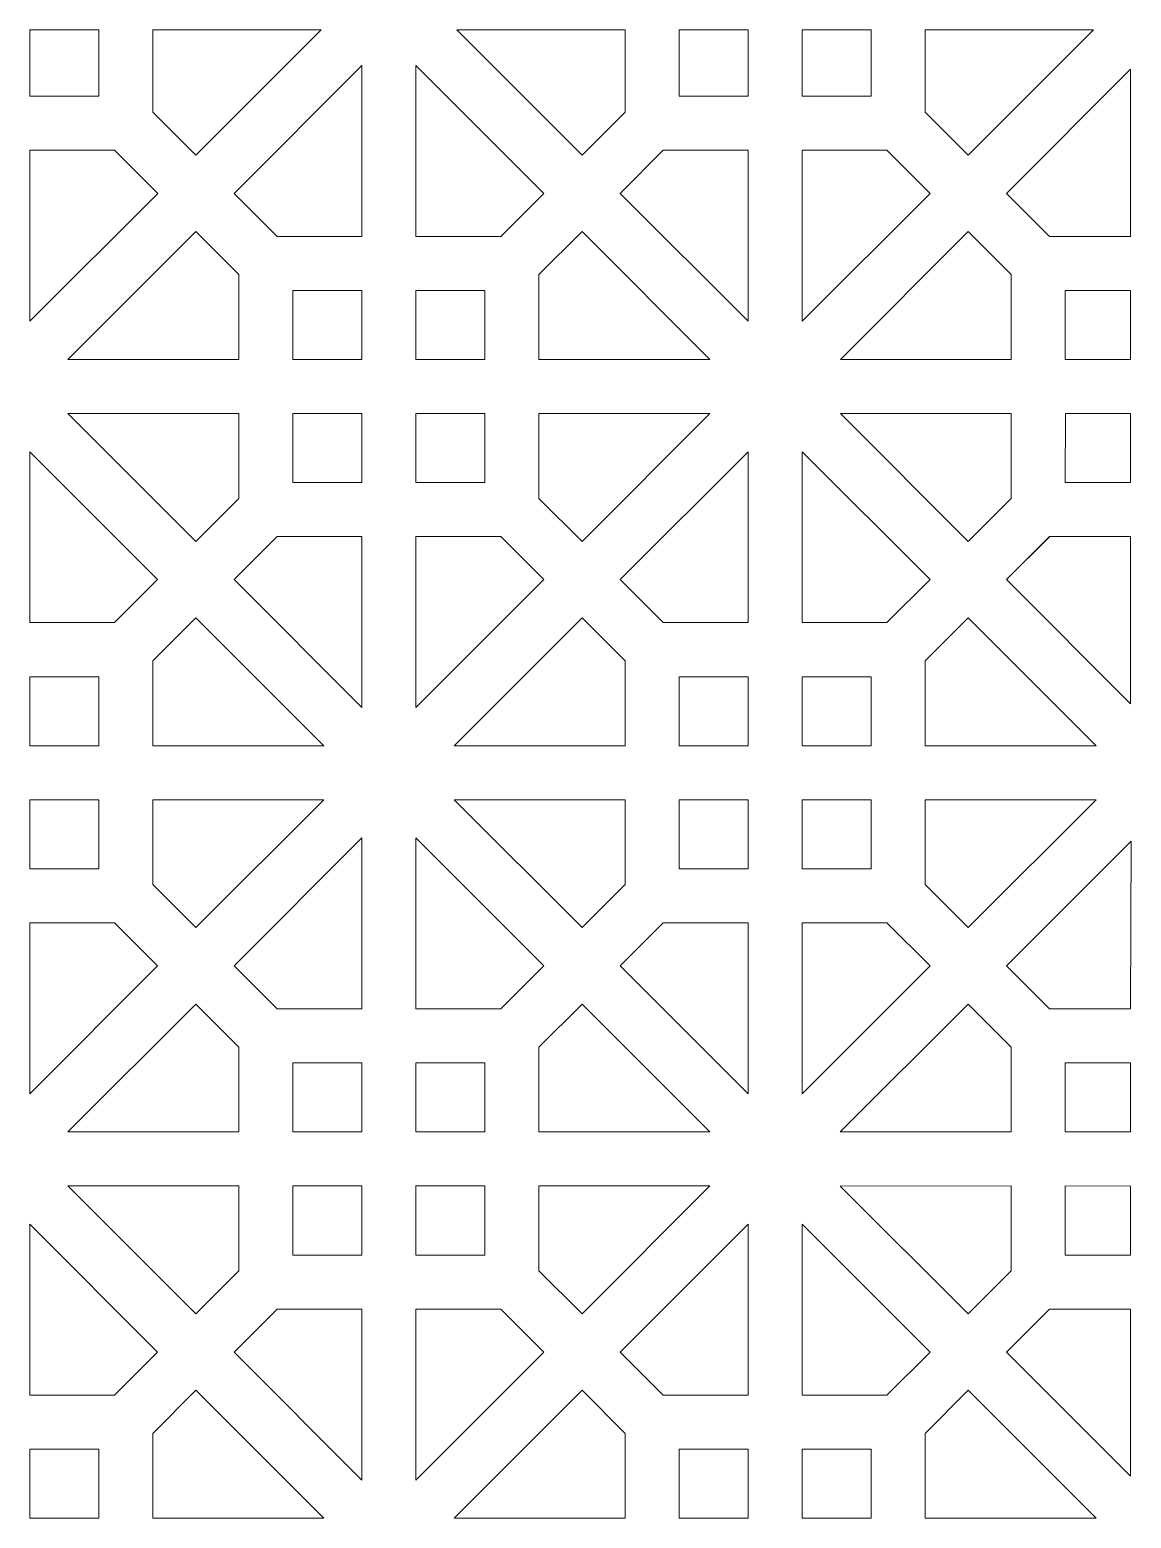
# Model space of a CAD drawing. Header units: centimetres. Extents: x -89 to 89, y -100 to 100.
# Drawn here: x 52 to 88.7, y 50.42 to 100.01 of the extents above; entities that cross this region are included whole.
import ezdxf

# ---------------------------------------------------------------- set-up
doc = ezdxf.new("R2010")
doc.units = ezdxf.units.CM
doc.header["$MEASUREMENT"] = 0
doc.layers.add('layer 1', color=7, linetype='Continuous')

msp = doc.modelspace()

# ---------------------------------------------------------------- linework, layer by layer
at = {"layer": 'layer 1', "color": 177, "lineweight": 9}
for points, knots in [([(51.99848, 100.01369), (51.99848, 100.01369), (54.2985, 100.01369), (54.2985, 100.01369), (54.2985, 100.01369), (54.2985, 100.01369), (54.29914, 97.7986), (54.29914, 97.7986), (54.29914, 97.7986), (54.29914, 97.7986), (51.99911, 97.7986), (51.99911, 97.7986), (51.99911, 97.7986), (51.99911, 97.7986), (51.99848, 100.01369), (51.99848, 100.01369)], [0, 0, 0, 0, 0.2, 0.2, 0.2, 0.2, 0.4, 0.4, 0.4, 0.4, 0.6, 0.6, 0.6, 0.6, 1, 1, 1, 1]), ([(56.0985, 100.01369), (56.0985, 100.01369), (61.71039, 100.01369), (61.71039, 100.01369), (61.71039, 100.01369), (61.71039, 100.01369), (57.53379, 95.83673), (57.53379, 95.83673), (57.53379, 95.83673), (57.53379, 95.83673), (56.09913, 97.27139), (56.09913, 97.27139), (56.09913, 97.27139), (56.09913, 97.27139), (56.0985, 100.01369), (56.0985, 100.01369)], [0, 0, 0, 0, 0.2, 0.2, 0.2, 0.2, 0.4, 0.4, 0.4, 0.4, 0.6, 0.6, 0.6, 0.6, 1, 1, 1, 1]), ([(71.83715, 100.01369), (71.83715, 100.01369), (71.83716, 97.27125), (71.83716, 97.27125), (71.83716, 97.27125), (71.83716, 97.27125), (70.4031, 95.83681), (70.4031, 95.83681), (70.4031, 95.83681), (70.4031, 95.83681), (66.22597, 100.01396), (66.22597, 100.01396), (66.22597, 100.01396), (66.22597, 100.01396), (71.83715, 100.01369), (71.83715, 100.01369)], [0, 0, 0, 0, 0.2, 0.2, 0.2, 0.2, 0.4, 0.4, 0.4, 0.4, 0.6, 0.6, 0.6, 0.6, 1, 1, 1, 1]), ([(73.63717, 100.01369), (73.63717, 100.01369), (75.93719, 100.01369), (75.93719, 100.01369), (75.93719, 100.01369), (75.93719, 100.01369), (75.93783, 97.79866), (75.93783, 97.79866), (75.93783, 97.79866), (75.93783, 97.79866), (73.63781, 97.79866), (73.63781, 97.79866), (73.63781, 97.79866), (73.63781, 97.79866), (73.63717, 100.01369), (73.63717, 100.01369)], [0, 0, 0, 0, 0.2, 0.2, 0.2, 0.2, 0.4, 0.4, 0.4, 0.4, 0.6, 0.6, 0.6, 0.6, 1, 1, 1, 1]), ([(75.93719, 100.01369), (75.93719, 100.01369), (75.93719, 97.79839), (75.93719, 97.79839), (75.93719, 97.79839), (75.93719, 97.79839), (73.63781, 97.79866), (73.63781, 97.79866), (73.63781, 97.79866), (73.63781, 97.79866), (73.63781, 100.01396), (73.63781, 100.01396)], [0, 0, 0, 0, 0.25, 0.25, 0.25, 0.25, 0.5, 0.5, 0.5, 0.5, 1, 1, 1, 1]), ([(75.93719, 100.01369), (75.93719, 100.01369), (75.93719, 97.79839), (75.93719, 97.79839), (75.93719, 97.79839), (75.93719, 97.79839), (73.63781, 97.79866), (73.63781, 97.79866), (73.63781, 97.79866), (73.63781, 97.79866), (73.63781, 100.01396), (73.63781, 100.01396)], [0, 0, 0, 0, 0.25, 0.25, 0.25, 0.25, 0.5, 0.5, 0.5, 0.5, 1, 1, 1, 1]), ([(77.73719, 100.01368), (77.73719, 100.01368), (77.73719, 97.79838), (77.73719, 97.79838), (77.73719, 97.79838), (77.73719, 97.79838), (80.03781, 97.79866), (80.03781, 97.79866), (80.03781, 97.79866), (80.03781, 97.79866), (80.03781, 100.01397), (80.03781, 100.01397)], [0, 0, 0, 0, 0.25, 0.25, 0.25, 0.25, 0.5, 0.5, 0.5, 0.5, 1, 1, 1, 1]), ([(77.73719, 100.01368), (77.73719, 100.01368), (77.73719, 97.79838), (77.73719, 97.79838), (77.73719, 97.79838), (77.73719, 97.79838), (80.03781, 97.79866), (80.03781, 97.79866), (80.03781, 97.79866), (80.03781, 97.79866), (80.03781, 100.01397), (80.03781, 100.01397)], [0, 0, 0, 0, 0.25, 0.25, 0.25, 0.25, 0.5, 0.5, 0.5, 0.5, 1, 1, 1, 1]), ([(77.73719, 100.01368), (77.73719, 100.01368), (80.03717, 100.0137), (80.03717, 100.0137), (80.03717, 100.0137), (80.03717, 100.0137), (80.03781, 97.79866), (80.03781, 97.79866), (80.03781, 97.79866), (80.03781, 97.79866), (77.73783, 97.79865), (77.73783, 97.79865), (77.73783, 97.79865), (77.73783, 97.79865), (77.73719, 100.01368), (77.73719, 100.01368)], [0, 0, 0, 0, 0.2, 0.2, 0.2, 0.2, 0.4, 0.4, 0.4, 0.4, 0.6, 0.6, 0.6, 0.6, 1, 1, 1, 1]), ([(81.83717, 100.0137), (81.83717, 100.0137), (87.44907, 100.01369), (87.44907, 100.01369), (87.44907, 100.01369), (87.44907, 100.01369), (83.2725, 95.83677), (83.2725, 95.83677), (83.2725, 95.83677), (83.2725, 95.83677), (81.83781, 97.27145), (81.83781, 97.27145), (81.83781, 97.27145), (81.83781, 97.27145), (81.83717, 100.0137), (81.83717, 100.0137)], [0, 0, 0, 0, 0.2, 0.2, 0.2, 0.2, 0.4, 0.4, 0.4, 0.4, 0.6, 0.6, 0.6, 0.6, 1, 1, 1, 1]), ([(87.44907, 100.01369), (87.44907, 100.01369), (83.27186, 95.8365), (83.27186, 95.8365), (83.27186, 95.8365), (83.27186, 95.8365), (81.83781, 97.27145), (81.83781, 97.27145), (81.83781, 97.27145), (81.83781, 97.27145), (81.83781, 100.01397), (81.83781, 100.01397)], [0, 0, 0, 0, 0.25, 0.25, 0.25, 0.25, 0.5, 0.5, 0.5, 0.5, 1, 1, 1, 1]), ([(87.44907, 100.01369), (87.44907, 100.01369), (83.27186, 95.8365), (83.27186, 95.8365), (83.27186, 95.8365), (83.27186, 95.8365), (81.83781, 97.27145), (81.83781, 97.27145), (81.83781, 97.27145), (81.83781, 97.27145), (81.83781, 100.01397), (81.83781, 100.01397)], [0, 0, 0, 0, 0.25, 0.25, 0.25, 0.25, 0.5, 0.5, 0.5, 0.5, 1, 1, 1, 1]), ([(63.06783, 98.82556), (63.06783, 98.82556), (63.06785, 93.12903), (63.06785, 93.12903), (63.06785, 93.12903), (63.06785, 93.12903), (60.24127, 93.1293), (60.24127, 93.1293), (60.24127, 93.1293), (60.24127, 93.1293), (58.80661, 94.56396), (58.80661, 94.56396), (58.80661, 94.56396), (58.80661, 94.56396), (63.06783, 98.82556), (63.06783, 98.82556)], [0, 0, 0, 0, 0.2, 0.2, 0.2, 0.2, 0.4, 0.4, 0.4, 0.4, 0.6, 0.6, 0.6, 0.6, 1, 1, 1, 1]), ([(69.12969, 94.56371), (69.12969, 94.56371), (64.86785, 98.82556), (64.86785, 98.82556), (64.86785, 98.82556), (64.86785, 98.82556), (64.86849, 93.1293), (64.86849, 93.1293), (64.86849, 93.1293), (64.86849, 93.1293), (67.69564, 93.1293), (67.69564, 93.1293), (67.69564, 93.1293), (67.69564, 93.1293), (69.12969, 94.56371), (69.12969, 94.56371)], [0, 0, 0, 0, 0.2, 0.2, 0.2, 0.2, 0.4, 0.4, 0.4, 0.4, 0.6, 0.6, 0.6, 0.6, 1, 1, 1, 1]), ([(88.67955, 98.69853), (88.67955, 98.69853), (88.67955, 93.12895), (88.67955, 93.12895), (88.67955, 93.12895), (88.67955, 93.12895), (85.98001, 93.12923), (85.98001, 93.12923), (85.98001, 93.12923), (85.98001, 93.12923), (84.54533, 94.56391), (84.54533, 94.56391), (84.54533, 94.56391), (84.54533, 94.56391), (88.67955, 98.69853), (88.67955, 98.69853)], [0, 0, 0, 0, 0.2, 0.2, 0.2, 0.2, 0.4, 0.4, 0.4, 0.4, 0.6, 0.6, 0.6, 0.6, 1, 1, 1, 1]), ([(51.9985, 90.3018), (51.9985, 90.3018), (51.99848, 95.99833), (51.99848, 95.99833), (51.99848, 95.99833), (51.99848, 95.99833), (54.82634, 95.9986), (54.82634, 95.9986), (54.82634, 95.9986), (54.82634, 95.9986), (56.261, 94.56394), (56.261, 94.56394), (56.261, 94.56394), (56.261, 94.56394), (51.9985, 90.3018), (51.9985, 90.3018)], [0, 0, 0, 0, 0.2, 0.2, 0.2, 0.2, 0.4, 0.4, 0.4, 0.4, 0.6, 0.6, 0.6, 0.6, 1, 1, 1, 1]), ([(71.67525, 94.56374), (71.67525, 94.56374), (75.93719, 90.30181), (75.93719, 90.30181), (75.93719, 90.30181), (75.93719, 90.30181), (75.93783, 95.99866), (75.93783, 95.99866), (75.93783, 95.99866), (75.93783, 95.99866), (73.11053, 95.99868), (73.11053, 95.99868), (73.11053, 95.99868), (73.11053, 95.99868), (71.67525, 94.56374), (71.67525, 94.56374)], [0, 0, 0, 0, 0.2, 0.2, 0.2, 0.2, 0.4, 0.4, 0.4, 0.4, 0.6, 0.6, 0.6, 0.6, 1, 1, 1, 1]), ([(77.73719, 90.30182), (77.73719, 90.30182), (81.99906, 94.56372), (81.99906, 94.56372), (81.99906, 94.56372), (81.99906, 94.56372), (80.56502, 95.99867), (80.56502, 95.99867), (80.56502, 95.99867), (80.56502, 95.99867), (77.73783, 95.99867), (77.73783, 95.99867), (77.73783, 95.99867), (77.73783, 95.99867), (77.73719, 90.30182), (77.73719, 90.30182)], [0, 0, 0, 0, 0.2, 0.2, 0.2, 0.2, 0.4, 0.4, 0.4, 0.4, 0.6, 0.6, 0.6, 0.6, 1, 1, 1, 1]), ([(53.27126, 89.02899), (53.27126, 89.02899), (57.53318, 93.2909), (57.53318, 93.2909), (57.53318, 93.2909), (57.53318, 93.2909), (58.96848, 91.85651), (58.96848, 91.85651), (58.96848, 91.85651), (58.96848, 91.85651), (58.96847, 89.02926), (58.96847, 89.02926), (58.96847, 89.02926), (58.96847, 89.02926), (53.27126, 89.02899), (53.27126, 89.02899)], [0, 0, 0, 0, 0.2, 0.2, 0.2, 0.2, 0.4, 0.4, 0.4, 0.4, 0.6, 0.6, 0.6, 0.6, 1, 1, 1, 1]), ([(68.96783, 89.02899), (68.96783, 89.02899), (68.96783, 91.85629), (68.96783, 91.85629), (68.96783, 91.85629), (68.96783, 91.85629), (70.40311, 93.29119), (70.40311, 93.29119), (70.40311, 93.29119), (70.40311, 93.29119), (74.66506, 89.02926), (74.66506, 89.02926), (74.66506, 89.02926), (74.66506, 89.02926), (68.96783, 89.02899), (68.96783, 89.02899)], [0, 0, 0, 0, 0.2, 0.2, 0.2, 0.2, 0.4, 0.4, 0.4, 0.4, 0.6, 0.6, 0.6, 0.6, 1, 1, 1, 1]), ([(84.70658, 91.85618), (84.70658, 91.85618), (84.70658, 89.02901), (84.70658, 89.02901), (84.70658, 89.02901), (84.70658, 89.02901), (79.01066, 89.02928), (79.01066, 89.02928), (79.01066, 89.02928), (79.01066, 89.02928), (83.27253, 93.29113), (83.27253, 93.29113), (83.27253, 93.29113), (83.27253, 93.29113), (84.70658, 91.85618), (84.70658, 91.85618)], [0, 0, 0, 0, 0.2, 0.2, 0.2, 0.2, 0.4, 0.4, 0.4, 0.4, 0.6, 0.6, 0.6, 0.6, 1, 1, 1, 1]), ([(60.76783, 89.02899), (60.76783, 89.02899), (63.06785, 89.02899), (63.06785, 89.02899), (63.06785, 89.02899), (63.06785, 89.02899), (63.0685, 91.3293), (63.0685, 91.3293), (63.0685, 91.3293), (63.0685, 91.3293), (60.76847, 91.3293), (60.76847, 91.3293), (60.76847, 91.3293), (60.76847, 91.3293), (60.76783, 89.02899), (60.76783, 89.02899)], [0, 0, 0, 0, 0.2, 0.2, 0.2, 0.2, 0.4, 0.4, 0.4, 0.4, 0.6, 0.6, 0.6, 0.6, 1, 1, 1, 1]), ([(64.86785, 91.32903), (64.86785, 91.32903), (64.86785, 89.02899), (64.86785, 89.02899), (64.86785, 89.02899), (64.86785, 89.02899), (67.16848, 89.02926), (67.16848, 89.02926), (67.16848, 89.02926), (67.16848, 89.02926), (67.16847, 91.3293), (67.16847, 91.3293), (67.16847, 91.3293), (67.16847, 91.3293), (64.86785, 91.32903), (64.86785, 91.32903)], [0, 0, 0, 0, 0.2, 0.2, 0.2, 0.2, 0.4, 0.4, 0.4, 0.4, 0.6, 0.6, 0.6, 0.6, 1, 1, 1, 1]), ([(88.67955, 91.32897), (88.67955, 91.32897), (88.67955, 89.02902), (88.67955, 89.02902), (88.67955, 89.02902), (88.67955, 89.02902), (86.50723, 89.02928), (86.50723, 89.02928), (86.50723, 89.02928), (86.50723, 89.02928), (86.50722, 91.32924), (86.50722, 91.32924), (86.50722, 91.32924), (86.50722, 91.32924), (88.67955, 91.32897), (88.67955, 91.32897)], [0, 0, 0, 0, 0.2, 0.2, 0.2, 0.2, 0.4, 0.4, 0.4, 0.4, 0.6, 0.6, 0.6, 0.6, 1, 1, 1, 1]), ([(57.53314, 82.9672), (57.53314, 82.9672), (58.96782, 84.40189), (58.96782, 84.40189), (58.96782, 84.40189), (58.96782, 84.40189), (58.96847, 87.22926), (58.96847, 87.22926), (58.96847, 87.22926), (58.96847, 87.22926), (53.27195, 87.22926), (53.27195, 87.22926), (53.27195, 87.22926), (53.27195, 87.22926), (57.53314, 82.9672), (57.53314, 82.9672)], [0, 0, 0, 0, 0.2, 0.2, 0.2, 0.2, 0.4, 0.4, 0.4, 0.4, 0.6, 0.6, 0.6, 0.6, 1, 1, 1, 1]), ([(60.76783, 87.22899), (60.76783, 87.22899), (63.06785, 87.22899), (63.06785, 87.22899), (63.06785, 87.22899), (63.06785, 87.22899), (63.06849, 84.9293), (63.06849, 84.9293), (63.06849, 84.9293), (63.06849, 84.9293), (60.76847, 84.9293), (60.76847, 84.9293), (60.76847, 84.9293), (60.76847, 84.9293), (60.76783, 87.22899), (60.76783, 87.22899)], [0, 0, 0, 0, 0.2, 0.2, 0.2, 0.2, 0.4, 0.4, 0.4, 0.4, 0.6, 0.6, 0.6, 0.6, 1, 1, 1, 1]), ([(64.86785, 84.92902), (64.86785, 84.92902), (67.16783, 84.92903), (67.16783, 84.92903), (67.16783, 84.92903), (67.16783, 84.92903), (67.16846, 87.22926), (67.16846, 87.22926), (67.16846, 87.22926), (67.16846, 87.22926), (64.86849, 87.22925), (64.86849, 87.22925), (64.86849, 87.22925), (64.86849, 87.22925), (64.86785, 84.92902), (64.86785, 84.92902)], [0, 0, 0, 0, 0.2, 0.2, 0.2, 0.2, 0.4, 0.4, 0.4, 0.4, 0.6, 0.6, 0.6, 0.6, 1, 1, 1, 1]), ([(68.96783, 84.40182), (68.96783, 84.40182), (68.96783, 87.22899), (68.96783, 87.22899), (68.96783, 87.22899), (68.96783, 87.22899), (74.66503, 87.22926), (74.66503, 87.22926), (74.66503, 87.22926), (74.66503, 87.22926), (70.40316, 82.96741), (70.40316, 82.96741), (70.40316, 82.96741), (70.40316, 82.96741), (68.96783, 84.40182), (68.96783, 84.40182)], [0, 0, 0, 0, 0.2, 0.2, 0.2, 0.2, 0.4, 0.4, 0.4, 0.4, 0.6, 0.6, 0.6, 0.6, 1, 1, 1, 1]), ([(84.70658, 87.22901), (84.70658, 87.22901), (84.70658, 84.40171), (84.70658, 84.40171), (84.70658, 84.40171), (84.70658, 84.40171), (83.27258, 82.96735), (83.27258, 82.96735), (83.27258, 82.96735), (83.27258, 82.96735), (79.01063, 87.22928), (79.01063, 87.22928), (79.01063, 87.22928), (79.01063, 87.22928), (84.70658, 87.22901), (84.70658, 87.22901)], [0, 0, 0, 0, 0.2, 0.2, 0.2, 0.2, 0.4, 0.4, 0.4, 0.4, 0.6, 0.6, 0.6, 0.6, 1, 1, 1, 1]), ([(88.67955, 87.229), (88.67955, 87.229), (88.67955, 84.92897), (88.67955, 84.92897), (88.67955, 84.92897), (88.67955, 84.92897), (86.50722, 84.92924), (86.50722, 84.92924), (86.50722, 84.92924), (86.50722, 84.92924), (86.51721, 87.22928), (86.51721, 87.22928), (86.51721, 87.22928), (86.51721, 87.22928), (88.67955, 87.229), (88.67955, 87.229)], [0, 0, 0, 0, 0.2, 0.2, 0.2, 0.2, 0.4, 0.4, 0.4, 0.4, 0.6, 0.6, 0.6, 0.6, 1, 1, 1, 1]), ([(56.26034, 81.69436), (56.26034, 81.69436), (51.9985, 85.95621), (51.9985, 85.95621), (51.9985, 85.95621), (51.9985, 85.95621), (51.99914, 80.25995), (51.99914, 80.25995), (51.99914, 80.25995), (51.99914, 80.25995), (54.82629, 80.25995), (54.82629, 80.25995), (54.82629, 80.25995), (54.82629, 80.25995), (56.26034, 81.69436), (56.26034, 81.69436)], [0, 0, 0, 0, 0.2, 0.2, 0.2, 0.2, 0.4, 0.4, 0.4, 0.4, 0.6, 0.6, 0.6, 0.6, 1, 1, 1, 1]), ([(75.93722, 85.95618), (75.93722, 85.95618), (71.67535, 81.69428), (71.67535, 81.69428), (71.67535, 81.69428), (71.67535, 81.69428), (73.11067, 80.25987), (73.11067, 80.25987), (73.11067, 80.25987), (73.11067, 80.25987), (75.93786, 80.25987), (75.93786, 80.25987), (75.93786, 80.25987), (75.93786, 80.25987), (75.93722, 85.95618), (75.93722, 85.95618)], [0, 0, 0, 0, 0.2, 0.2, 0.2, 0.2, 0.4, 0.4, 0.4, 0.4, 0.6, 0.6, 0.6, 0.6, 1, 1, 1, 1]), ([(81.99916, 81.69426), (81.99916, 81.69426), (77.73722, 85.95619), (77.73722, 85.95619), (77.73722, 85.95619), (77.73722, 85.95619), (77.73786, 80.25988), (77.73786, 80.25988), (77.73786, 80.25988), (77.73786, 80.25988), (80.56516, 80.25986), (80.56516, 80.25986), (80.56516, 80.25986), (80.56516, 80.25986), (81.99916, 81.69426), (81.99916, 81.69426)], [0, 0, 0, 0, 0.2, 0.2, 0.2, 0.2, 0.4, 0.4, 0.4, 0.4, 0.6, 0.6, 0.6, 0.6, 1, 1, 1, 1]), ([(58.80655, 81.69465), (58.80655, 81.69465), (63.06785, 77.43251), (63.06785, 77.43251), (63.06785, 77.43251), (63.06785, 77.43251), (63.06849, 83.1293), (63.06849, 83.1293), (63.06849, 83.1293), (63.06849, 83.1293), (60.24119, 83.12932), (60.24119, 83.12932), (60.24119, 83.12932), (60.24119, 83.12932), (58.80655, 81.69465), (58.80655, 81.69465)], [0, 0, 0, 0, 0.2, 0.2, 0.2, 0.2, 0.4, 0.4, 0.4, 0.4, 0.6, 0.6, 0.6, 0.6, 1, 1, 1, 1]), ([(64.86785, 77.43246), (64.86785, 77.43246), (69.12972, 81.69436), (69.12972, 81.69436), (69.12972, 81.69436), (69.12972, 81.69436), (67.69568, 83.12931), (67.69568, 83.12931), (67.69568, 83.12931), (67.69568, 83.12931), (64.86849, 83.12931), (64.86849, 83.12931), (64.86849, 83.12931), (64.86849, 83.12931), (64.86785, 77.43246), (64.86785, 77.43246)], [0, 0, 0, 0, 0.2, 0.2, 0.2, 0.2, 0.4, 0.4, 0.4, 0.4, 0.6, 0.6, 0.6, 0.6, 1, 1, 1, 1]), ([(88.67955, 83.12897), (88.67955, 83.12897), (85.98941, 83.12897), (85.98941, 83.12897), (85.98941, 83.12897), (85.98941, 83.12897), (84.54536, 81.69456), (84.54536, 81.69456), (84.54536, 81.69456), (84.54536, 81.69456), (88.68019, 77.55972), (88.68019, 77.55972), (88.68019, 77.55972), (88.68019, 77.55972), (88.67955, 83.12897), (88.67955, 83.12897)], [0, 0, 0, 0, 0.2, 0.2, 0.2, 0.2, 0.4, 0.4, 0.4, 0.4, 0.6, 0.6, 0.6, 0.6, 1, 1, 1, 1]), ([(56.09848, 76.15964), (56.09848, 76.15964), (56.09848, 78.98694), (56.09848, 78.98694), (56.09848, 78.98694), (56.09848, 78.98694), (57.53376, 80.42184), (57.53376, 80.42184), (57.53376, 80.42184), (57.53376, 80.42184), (61.79571, 76.15991), (61.79571, 76.15991), (61.79571, 76.15991), (61.79571, 76.15991), (56.09848, 76.15964), (56.09848, 76.15964)], [0, 0, 0, 0, 0.2, 0.2, 0.2, 0.2, 0.4, 0.4, 0.4, 0.4, 0.6, 0.6, 0.6, 0.6, 1, 1, 1, 1]), ([(71.83724, 78.98682), (71.83724, 78.98682), (71.83724, 76.15965), (71.83724, 76.15965), (71.83724, 76.15965), (71.83724, 76.15965), (66.14132, 76.15992), (66.14132, 76.15992), (66.14132, 76.15992), (66.14132, 76.15992), (70.40319, 80.42177), (70.40319, 80.42177), (70.40319, 80.42177), (70.40319, 80.42177), (71.83724, 78.98682), (71.83724, 78.98682)], [0, 0, 0, 0, 0.2, 0.2, 0.2, 0.2, 0.4, 0.4, 0.4, 0.4, 0.6, 0.6, 0.6, 0.6, 1, 1, 1, 1]), ([(87.53376, 76.15965), (87.53376, 76.15965), (83.27195, 80.42146), (83.27195, 80.42146), (83.27195, 80.42146), (83.27195, 80.42146), (81.83789, 78.98702), (81.83789, 78.98702), (81.83789, 78.98702), (81.83789, 78.98702), (81.83788, 76.15992), (81.83788, 76.15992), (81.83788, 76.15992), (81.83788, 76.15992), (87.53376, 76.15965), (87.53376, 76.15965)], [0, 0, 0, 0, 0.2, 0.2, 0.2, 0.2, 0.4, 0.4, 0.4, 0.4, 0.6, 0.6, 0.6, 0.6, 1, 1, 1, 1]), ([(51.9985, 78.45968), (51.9985, 78.45968), (51.9985, 76.15964), (51.9985, 76.15964), (51.9985, 76.15964), (51.9985, 76.15964), (54.29913, 76.15991), (54.29913, 76.15991), (54.29913, 76.15991), (54.29913, 76.15991), (54.29912, 78.45995), (54.29912, 78.45995), (54.29912, 78.45995), (54.29912, 78.45995), (51.9985, 78.45968), (51.9985, 78.45968)], [0, 0, 0, 0, 0.2, 0.2, 0.2, 0.2, 0.4, 0.4, 0.4, 0.4, 0.6, 0.6, 0.6, 0.6, 1, 1, 1, 1]), ([(75.93722, 78.45962), (75.93722, 78.45962), (73.63724, 78.45961), (73.63724, 78.45961), (73.63724, 78.45961), (73.63724, 78.45961), (73.63789, 76.15992), (73.63789, 76.15992), (73.63789, 76.15992), (73.63789, 76.15992), (75.93786, 76.15993), (75.93786, 76.15993), (75.93786, 76.15993), (75.93786, 76.15993), (75.93722, 78.45962), (75.93722, 78.45962)], [0, 0, 0, 0, 0.2, 0.2, 0.2, 0.2, 0.4, 0.4, 0.4, 0.4, 0.6, 0.6, 0.6, 0.6, 1, 1, 1, 1]), ([(80.03724, 76.15965), (80.03724, 76.15965), (77.73722, 76.15965), (77.73722, 76.15965), (77.73722, 76.15965), (77.73722, 76.15965), (77.73786, 78.45988), (77.73786, 78.45988), (77.73786, 78.45988), (77.73786, 78.45988), (80.03788, 78.45988), (80.03788, 78.45988), (80.03788, 78.45988), (80.03788, 78.45988), (80.03724, 76.15965), (80.03724, 76.15965)], [0, 0, 0, 0, 0.2, 0.2, 0.2, 0.2, 0.4, 0.4, 0.4, 0.4, 0.6, 0.6, 0.6, 0.6, 1, 1, 1, 1]), ([(51.9985, 72.05967), (51.9985, 72.05967), (54.29848, 72.05968), (54.29848, 72.05968), (54.29848, 72.05968), (54.29848, 72.05968), (54.29911, 74.35991), (54.29911, 74.35991), (54.29911, 74.35991), (54.29911, 74.35991), (51.99914, 74.3599), (51.99914, 74.3599), (51.99914, 74.3599), (51.99914, 74.3599), (51.9985, 72.05967), (51.9985, 72.05967)], [0, 0, 0, 0, 0.2, 0.2, 0.2, 0.2, 0.4, 0.4, 0.4, 0.4, 0.6, 0.6, 0.6, 0.6, 1, 1, 1, 1]), ([(56.09848, 71.53247), (56.09848, 71.53247), (56.09848, 74.35964), (56.09848, 74.35964), (56.09848, 74.35964), (56.09848, 74.35964), (61.79568, 74.35991), (61.79568, 74.35991), (61.79568, 74.35991), (61.79568, 74.35991), (57.53381, 70.09806), (57.53381, 70.09806), (57.53381, 70.09806), (57.53381, 70.09806), (56.09848, 71.53247), (56.09848, 71.53247)], [0, 0, 0, 0, 0.2, 0.2, 0.2, 0.2, 0.4, 0.4, 0.4, 0.4, 0.6, 0.6, 0.6, 0.6, 1, 1, 1, 1]), ([(71.83724, 74.35965), (71.83724, 74.35965), (71.83724, 71.53235), (71.83724, 71.53235), (71.83724, 71.53235), (71.83724, 71.53235), (70.40324, 70.09799), (70.40324, 70.09799), (70.40324, 70.09799), (70.40324, 70.09799), (66.14136, 74.35992), (66.14136, 74.35992), (66.14136, 74.35992), (66.14136, 74.35992), (71.83724, 74.35965), (71.83724, 74.35965)], [0, 0, 0, 0, 0.2, 0.2, 0.2, 0.2, 0.4, 0.4, 0.4, 0.4, 0.6, 0.6, 0.6, 0.6, 1, 1, 1, 1]), ([(75.93722, 72.05961), (75.93722, 72.05961), (75.93722, 74.35965), (75.93722, 74.35965), (75.93722, 74.35965), (75.93722, 74.35965), (73.63787, 74.35992), (73.63787, 74.35992), (73.63787, 74.35992), (73.63787, 74.35992), (73.63788, 72.05988), (73.63788, 72.05988), (73.63788, 72.05988), (73.63788, 72.05988), (75.93722, 72.05961), (75.93722, 72.05961)], [0, 0, 0, 0, 0.2, 0.2, 0.2, 0.2, 0.4, 0.4, 0.4, 0.4, 0.6, 0.6, 0.6, 0.6, 1, 1, 1, 1]), ([(80.03724, 74.35965), (80.03724, 74.35965), (77.73722, 74.35965), (77.73722, 74.35965), (77.73722, 74.35965), (77.73722, 74.35965), (77.73785, 72.05988), (77.73785, 72.05988), (77.73785, 72.05988), (77.73785, 72.05988), (80.03788, 72.05988), (80.03788, 72.05988), (80.03788, 72.05988), (80.03788, 72.05988), (80.03724, 74.35965), (80.03724, 74.35965)], [0, 0, 0, 0, 0.2, 0.2, 0.2, 0.2, 0.4, 0.4, 0.4, 0.4, 0.6, 0.6, 0.6, 0.6, 1, 1, 1, 1]), ([(87.53381, 74.35965), (87.53381, 74.35965), (83.27189, 70.09774), (83.27189, 70.09774), (83.27189, 70.09774), (83.27189, 70.09774), (81.83787, 71.53267), (81.83787, 71.53267), (81.83787, 71.53267), (81.83787, 71.53267), (81.83788, 74.35992), (81.83788, 74.35992), (81.83788, 74.35992), (81.83788, 74.35992), (87.53381, 74.35965), (87.53381, 74.35965)], [0, 0, 0, 0, 0.2, 0.2, 0.2, 0.2, 0.4, 0.4, 0.4, 0.4, 0.6, 0.6, 0.6, 0.6, 1, 1, 1, 1]), ([(63.06787, 73.08683), (63.06787, 73.08683), (58.806, 68.82493), (58.806, 68.82493), (58.806, 68.82493), (58.806, 68.82493), (60.24132, 67.39052), (60.24132, 67.39052), (60.24132, 67.39052), (60.24132, 67.39052), (63.06851, 67.39052), (63.06851, 67.39052), (63.06851, 67.39052), (63.06851, 67.39052), (63.06787, 73.08683), (63.06787, 73.08683)], [0, 0, 0, 0, 0.2, 0.2, 0.2, 0.2, 0.4, 0.4, 0.4, 0.4, 0.6, 0.6, 0.6, 0.6, 1, 1, 1, 1]), ([(69.12981, 68.82491), (69.12981, 68.82491), (64.86787, 73.08684), (64.86787, 73.08684), (64.86787, 73.08684), (64.86787, 73.08684), (64.86851, 67.39053), (64.86851, 67.39053), (64.86851, 67.39053), (64.86851, 67.39053), (67.69581, 67.39051), (67.69581, 67.39051), (67.69581, 67.39051), (67.69581, 67.39051), (69.12981, 68.82491), (69.12981, 68.82491)], [0, 0, 0, 0, 0.2, 0.2, 0.2, 0.2, 0.4, 0.4, 0.4, 0.4, 0.6, 0.6, 0.6, 0.6, 1, 1, 1, 1]), ([(88.70475, 72.98504), (88.70475, 72.98504), (84.54469, 68.82497), (84.54469, 68.82497), (84.54469, 68.82497), (84.54469, 68.82497), (85.97999, 67.39058), (85.97999, 67.39058), (85.97999, 67.39058), (85.97999, 67.39058), (88.68019, 67.39059), (88.68019, 67.39059), (88.68019, 67.39059), (88.68019, 67.39059), (88.70475, 72.98504), (88.70475, 72.98504)], [0, 0, 0, 0, 0.2, 0.2, 0.2, 0.2, 0.4, 0.4, 0.4, 0.4, 0.6, 0.6, 0.6, 0.6, 1, 1, 1, 1]), ([(51.9985, 64.56311), (51.9985, 64.56311), (56.26037, 68.82501), (56.26037, 68.82501), (56.26037, 68.82501), (56.26037, 68.82501), (54.82633, 70.25996), (54.82633, 70.25996), (54.82633, 70.25996), (54.82633, 70.25996), (51.99914, 70.25996), (51.99914, 70.25996), (51.99914, 70.25996), (51.99914, 70.25996), (51.9985, 64.56311), (51.9985, 64.56311)], [0, 0, 0, 0, 0.2, 0.2, 0.2, 0.2, 0.4, 0.4, 0.4, 0.4, 0.6, 0.6, 0.6, 0.6, 1, 1, 1, 1]), ([(73.11007, 70.25961), (73.11007, 70.25961), (71.67542, 68.82497), (71.67542, 68.82497), (71.67542, 68.82497), (71.67542, 68.82497), (75.93786, 64.56345), (75.93786, 64.56345), (75.93786, 64.56345), (75.93786, 64.56345), (75.93786, 70.25988), (75.93786, 70.25988), (75.93786, 70.25988), (75.93786, 70.25988), (73.11007, 70.25961), (73.11007, 70.25961)], [0, 0, 0, 0, 0.2, 0.2, 0.2, 0.2, 0.4, 0.4, 0.4, 0.4, 0.6, 0.6, 0.6, 0.6, 1, 1, 1, 1]), ([(77.73724, 64.56308), (77.73724, 64.56308), (77.73722, 70.25961), (77.73722, 70.25961), (77.73722, 70.25961), (77.73722, 70.25961), (80.56508, 70.25988), (80.56508, 70.25988), (80.56508, 70.25988), (80.56508, 70.25988), (81.99974, 68.82522), (81.99974, 68.82522), (81.99974, 68.82522), (81.99974, 68.82522), (77.73724, 64.56308), (77.73724, 64.56308)], [0, 0, 0, 0, 0.2, 0.2, 0.2, 0.2, 0.4, 0.4, 0.4, 0.4, 0.6, 0.6, 0.6, 0.6, 1, 1, 1, 1]), ([(58.96789, 66.11747), (58.96789, 66.11747), (58.96789, 63.2903), (58.96789, 63.2903), (58.96789, 63.2903), (58.96789, 63.2903), (53.27197, 63.29057), (53.27197, 63.29057), (53.27197, 63.29057), (53.27197, 63.29057), (57.53384, 67.55242), (57.53384, 67.55242), (57.53384, 67.55242), (57.53384, 67.55242), (58.96789, 66.11747), (58.96789, 66.11747)], [0, 0, 0, 0, 0.2, 0.2, 0.2, 0.2, 0.4, 0.4, 0.4, 0.4, 0.6, 0.6, 0.6, 0.6, 1, 1, 1, 1]), ([(74.66441, 63.2903), (74.66441, 63.2903), (70.4026, 67.55211), (70.4026, 67.55211), (70.4026, 67.55211), (70.4026, 67.55211), (68.96854, 66.11767), (68.96854, 66.11767), (68.96854, 66.11767), (68.96854, 66.11767), (68.96853, 63.29057), (68.96853, 63.29057), (68.96853, 63.29057), (68.96853, 63.29057), (74.66441, 63.2903), (74.66441, 63.2903)], [0, 0, 0, 0, 0.2, 0.2, 0.2, 0.2, 0.4, 0.4, 0.4, 0.4, 0.6, 0.6, 0.6, 0.6, 1, 1, 1, 1]), ([(79.00998, 63.29027), (79.00998, 63.29027), (83.2719, 67.55218), (83.2719, 67.55218), (83.2719, 67.55218), (83.2719, 67.55218), (84.7072, 66.11779), (84.7072, 66.11779), (84.7072, 66.11779), (84.7072, 66.11779), (84.70719, 63.29054), (84.70719, 63.29054), (84.70719, 63.29054), (84.70719, 63.29054), (79.00998, 63.29027), (79.00998, 63.29027)], [0, 0, 0, 0, 0.2, 0.2, 0.2, 0.2, 0.4, 0.4, 0.4, 0.4, 0.6, 0.6, 0.6, 0.6, 1, 1, 1, 1]), ([(63.06787, 65.59027), (63.06787, 65.59027), (60.76789, 65.59026), (60.76789, 65.59026), (60.76789, 65.59026), (60.76789, 65.59026), (60.76854, 63.29057), (60.76854, 63.29057), (60.76854, 63.29057), (60.76854, 63.29057), (63.06851, 63.29058), (63.06851, 63.29058), (63.06851, 63.29058), (63.06851, 63.29058), (63.06787, 65.59027), (63.06787, 65.59027)], [0, 0, 0, 0, 0.2, 0.2, 0.2, 0.2, 0.4, 0.4, 0.4, 0.4, 0.6, 0.6, 0.6, 0.6, 1, 1, 1, 1]), ([(67.16789, 63.2903), (67.16789, 63.2903), (64.86787, 63.2903), (64.86787, 63.2903), (64.86787, 63.2903), (64.86787, 63.2903), (64.86851, 65.59053), (64.86851, 65.59053), (64.86851, 65.59053), (64.86851, 65.59053), (67.16853, 65.59053), (67.16853, 65.59053), (67.16853, 65.59053), (67.16853, 65.59053), (67.16789, 63.2903), (67.16789, 63.2903)], [0, 0, 0, 0, 0.2, 0.2, 0.2, 0.2, 0.4, 0.4, 0.4, 0.4, 0.6, 0.6, 0.6, 0.6, 1, 1, 1, 1]), ([(88.67955, 65.59031), (88.67955, 65.59031), (88.67955, 63.29027), (88.67955, 63.29027), (88.67955, 63.29027), (88.67955, 63.29027), (86.50719, 63.29054), (86.50719, 63.29054), (86.50719, 63.29054), (86.50719, 63.29054), (86.50719, 65.59058), (86.50719, 65.59058), (86.50719, 65.59058), (86.50719, 65.59058), (88.67955, 65.59031), (88.67955, 65.59031)], [0, 0, 0, 0, 0.2, 0.2, 0.2, 0.2, 0.4, 0.4, 0.4, 0.4, 0.6, 0.6, 0.6, 0.6, 1, 1, 1, 1]), ([(58.96789, 61.4903), (58.96789, 61.4903), (58.96789, 58.663), (58.96789, 58.663), (58.96789, 58.663), (58.96789, 58.663), (57.53389, 57.22864), (57.53389, 57.22864), (57.53389, 57.22864), (57.53389, 57.22864), (53.27194, 61.49057), (53.27194, 61.49057), (53.27194, 61.49057), (53.27194, 61.49057), (58.96789, 61.4903), (58.96789, 61.4903)], [0, 0, 0, 0, 0.2, 0.2, 0.2, 0.2, 0.4, 0.4, 0.4, 0.4, 0.6, 0.6, 0.6, 0.6, 1, 1, 1, 1]), ([(63.06787, 59.19026), (63.06787, 59.19026), (63.06787, 61.4903), (63.06787, 61.4903), (63.06787, 61.4903), (63.06787, 61.4903), (60.76852, 61.49057), (60.76852, 61.49057), (60.76852, 61.49057), (60.76852, 61.49057), (60.76853, 59.19053), (60.76853, 59.19053), (60.76853, 59.19053), (60.76853, 59.19053), (63.06787, 59.19026), (63.06787, 59.19026)], [0, 0, 0, 0, 0.2, 0.2, 0.2, 0.2, 0.4, 0.4, 0.4, 0.4, 0.6, 0.6, 0.6, 0.6, 1, 1, 1, 1]), ([(67.16789, 61.4903), (67.16789, 61.4903), (64.86787, 61.4903), (64.86787, 61.4903), (64.86787, 61.4903), (64.86787, 61.4903), (64.8685, 59.19053), (64.8685, 59.19053), (64.8685, 59.19053), (64.8685, 59.19053), (67.16853, 59.19053), (67.16853, 59.19053), (67.16853, 59.19053), (67.16853, 59.19053), (67.16789, 61.4903), (67.16789, 61.4903)], [0, 0, 0, 0, 0.2, 0.2, 0.2, 0.2, 0.4, 0.4, 0.4, 0.4, 0.6, 0.6, 0.6, 0.6, 1, 1, 1, 1]), ([(74.66446, 61.4903), (74.66446, 61.4903), (70.40254, 57.22839), (70.40254, 57.22839), (70.40254, 57.22839), (70.40254, 57.22839), (68.96852, 58.66332), (68.96852, 58.66332), (68.96852, 58.66332), (68.96852, 58.66332), (68.96853, 61.49057), (68.96853, 61.49057), (68.96853, 61.49057), (68.96853, 61.49057), (74.66446, 61.4903), (74.66446, 61.4903)], [0, 0, 0, 0, 0.2, 0.2, 0.2, 0.2, 0.4, 0.4, 0.4, 0.4, 0.6, 0.6, 0.6, 0.6, 1, 1, 1, 1]), ([(79.01003, 61.49027), (79.01003, 61.49027), (83.27184, 57.22846), (83.27184, 57.22846), (83.27184, 57.22846), (83.27184, 57.22846), (84.70718, 58.66344), (84.70718, 58.66344), (84.70718, 58.66344), (84.70718, 58.66344), (84.70719, 61.49054), (84.70719, 61.49054), (84.70719, 61.49054), (84.70719, 61.49054), (79.01003, 61.49027), (79.01003, 61.49027)], [0, 0, 0, 0, 0.2, 0.2, 0.2, 0.2, 0.4, 0.4, 0.4, 0.4, 0.6, 0.6, 0.6, 0.6, 1, 1, 1, 1]), ([(88.67955, 61.49027), (88.67955, 61.49027), (88.67955, 59.19031), (88.67955, 59.19031), (88.67955, 59.19031), (88.67955, 59.19031), (86.50719, 59.19058), (86.50719, 59.19058), (86.50719, 59.19058), (86.50719, 59.19058), (86.50719, 61.49054), (86.50719, 61.49054), (86.50719, 61.49054), (86.50719, 61.49054), (88.67955, 61.49027), (88.67955, 61.49027)], [0, 0, 0, 0, 0.2, 0.2, 0.2, 0.2, 0.4, 0.4, 0.4, 0.4, 0.6, 0.6, 0.6, 0.6, 1, 1, 1, 1]), ([(56.26047, 55.95555), (56.26047, 55.95555), (51.99853, 60.21748), (51.99853, 60.21748), (51.99853, 60.21748), (51.99853, 60.21748), (51.99917, 54.52117), (51.99917, 54.52117), (51.99917, 54.52117), (51.99917, 54.52117), (54.82647, 54.52115), (54.82647, 54.52115), (54.82647, 54.52115), (54.82647, 54.52115), (56.26047, 55.95555), (56.26047, 55.95555)], [0, 0, 0, 0, 0.2, 0.2, 0.2, 0.2, 0.4, 0.4, 0.4, 0.4, 0.6, 0.6, 0.6, 0.6, 1, 1, 1, 1]), ([(75.9372, 60.21749), (75.9372, 60.21749), (75.93722, 54.52096), (75.93722, 54.52096), (75.93722, 54.52096), (75.93722, 54.52096), (73.11064, 54.52123), (73.11064, 54.52123), (73.11064, 54.52123), (73.11064, 54.52123), (71.67598, 55.95589), (71.67598, 55.95589), (71.67598, 55.95589), (71.67598, 55.95589), (75.9372, 60.21749), (75.9372, 60.21749)], [0, 0, 0, 0, 0.2, 0.2, 0.2, 0.2, 0.4, 0.4, 0.4, 0.4, 0.6, 0.6, 0.6, 0.6, 1, 1, 1, 1]), ([(81.99906, 55.95564), (81.99906, 55.95564), (77.73722, 60.21749), (77.73722, 60.21749), (77.73722, 60.21749), (77.73722, 60.21749), (77.73786, 54.52123), (77.73786, 54.52123), (77.73786, 54.52123), (77.73786, 54.52123), (80.56501, 54.52123), (80.56501, 54.52123), (80.56501, 54.52123), (80.56501, 54.52123), (81.99906, 55.95564), (81.99906, 55.95564)], [0, 0, 0, 0, 0.2, 0.2, 0.2, 0.2, 0.4, 0.4, 0.4, 0.4, 0.6, 0.6, 0.6, 0.6, 1, 1, 1, 1]), ([(58.80603, 55.95558), (58.80603, 55.95558), (63.06787, 51.69373), (63.06787, 51.69373), (63.06787, 51.69373), (63.06787, 51.69373), (63.06851, 57.39053), (63.06851, 57.39053), (63.06851, 57.39053), (63.06851, 57.39053), (60.24136, 57.39053), (60.24136, 57.39053), (60.24136, 57.39053), (60.24136, 57.39053), (58.80603, 55.95558), (58.80603, 55.95558)], [0, 0, 0, 0, 0.2, 0.2, 0.2, 0.2, 0.4, 0.4, 0.4, 0.4, 0.6, 0.6, 0.6, 0.6, 1, 1, 1, 1]), ([(64.86789, 51.69373), (64.86789, 51.69373), (64.86787, 57.39026), (64.86787, 57.39026), (64.86787, 57.39026), (64.86787, 57.39026), (67.69573, 57.39053), (67.69573, 57.39053), (67.69573, 57.39053), (67.69573, 57.39053), (69.13039, 55.95587), (69.13039, 55.95587), (69.13039, 55.95587), (69.13039, 55.95587), (64.86789, 51.69373), (64.86789, 51.69373)], [0, 0, 0, 0, 0.2, 0.2, 0.2, 0.2, 0.4, 0.4, 0.4, 0.4, 0.6, 0.6, 0.6, 0.6, 1, 1, 1, 1]), ([(84.54463, 55.95566), (84.54463, 55.95566), (88.67955, 51.82086), (88.67955, 51.82086), (88.67955, 51.82086), (88.67955, 51.82086), (88.68019, 57.39061), (88.68019, 57.39061), (88.68019, 57.39061), (88.68019, 57.39061), (85.97991, 57.3906), (85.97991, 57.3906), (85.97991, 57.3906), (85.97991, 57.3906), (84.54463, 55.95566), (84.54463, 55.95566)], [0, 0, 0, 0, 0.2, 0.2, 0.2, 0.2, 0.4, 0.4, 0.4, 0.4, 0.6, 0.6, 0.6, 0.6, 1, 1, 1, 1]), ([(61.79507, 50.42094), (61.79507, 50.42094), (57.53326, 54.68275), (57.53326, 54.68275), (57.53326, 54.68275), (57.53326, 54.68275), (56.0992, 53.24831), (56.0992, 53.24831), (56.0992, 53.24831), (56.0992, 53.24831), (56.09919, 50.42121), (56.09919, 50.42121), (56.09919, 50.42121), (56.09919, 50.42121), (61.79507, 50.42094), (61.79507, 50.42094)], [0, 0, 0, 0, 0.2, 0.2, 0.2, 0.2, 0.4, 0.4, 0.4, 0.4, 0.6, 0.6, 0.6, 0.6, 1, 1, 1, 1]), ([(66.14063, 50.42092), (66.14063, 50.42092), (70.40255, 54.68283), (70.40255, 54.68283), (70.40255, 54.68283), (70.40255, 54.68283), (71.83785, 53.24844), (71.83785, 53.24844), (71.83785, 53.24844), (71.83785, 53.24844), (71.83784, 50.42119), (71.83784, 50.42119), (71.83784, 50.42119), (71.83784, 50.42119), (66.14063, 50.42092), (66.14063, 50.42092)], [0, 0, 0, 0, 0.2, 0.2, 0.2, 0.2, 0.4, 0.4, 0.4, 0.4, 0.6, 0.6, 0.6, 0.6, 1, 1, 1, 1]), ([(81.8372, 50.42092), (81.8372, 50.42092), (81.8372, 53.24822), (81.8372, 53.24822), (81.8372, 53.24822), (81.8372, 53.24822), (83.27248, 54.68312), (83.27248, 54.68312), (83.27248, 54.68312), (83.27248, 54.68312), (87.53443, 50.42119), (87.53443, 50.42119), (87.53443, 50.42119), (87.53443, 50.42119), (81.8372, 50.42092), (81.8372, 50.42092)], [0, 0, 0, 0, 0.2, 0.2, 0.2, 0.2, 0.4, 0.4, 0.4, 0.4, 0.6, 0.6, 0.6, 0.6, 1, 1, 1, 1]), ([(54.29855, 50.42094), (54.29855, 50.42094), (51.99853, 50.42094), (51.99853, 50.42094), (51.99853, 50.42094), (51.99853, 50.42094), (51.99917, 52.72117), (51.99917, 52.72117), (51.99917, 52.72117), (51.99917, 52.72117), (54.29919, 52.72117), (54.29919, 52.72117), (54.29919, 52.72117), (54.29919, 52.72117), (54.29855, 50.42094), (54.29855, 50.42094)], [0, 0, 0, 0, 0.2, 0.2, 0.2, 0.2, 0.4, 0.4, 0.4, 0.4, 0.6, 0.6, 0.6, 0.6, 1, 1, 1, 1]), ([(73.6372, 50.42092), (73.6372, 50.42092), (75.93722, 50.42092), (75.93722, 50.42092), (75.93722, 50.42092), (75.93722, 50.42092), (75.93787, 52.72123), (75.93787, 52.72123), (75.93787, 52.72123), (75.93787, 52.72123), (73.63784, 52.72123), (73.63784, 52.72123), (73.63784, 52.72123), (73.63784, 52.72123), (73.6372, 50.42092), (73.6372, 50.42092)], [0, 0, 0, 0, 0.2, 0.2, 0.2, 0.2, 0.4, 0.4, 0.4, 0.4, 0.6, 0.6, 0.6, 0.6, 1, 1, 1, 1]), ([(77.73722, 52.72096), (77.73722, 52.72096), (77.73722, 50.42092), (77.73722, 50.42092), (77.73722, 50.42092), (77.73722, 50.42092), (80.03785, 50.42119), (80.03785, 50.42119), (80.03785, 50.42119), (80.03785, 50.42119), (80.03784, 52.72123), (80.03784, 52.72123), (80.03784, 52.72123), (80.03784, 52.72123), (77.73722, 52.72096), (77.73722, 52.72096)], [0, 0, 0, 0, 0.2, 0.2, 0.2, 0.2, 0.4, 0.4, 0.4, 0.4, 0.6, 0.6, 0.6, 0.6, 1, 1, 1, 1])]:
    msp.add_open_spline(points, degree=3, knots=knots, dxfattribs=at)
for points in [[(84.54469, 94.56364), (84.54469, 94.56364), (85.97937, 93.12896), (85.97937, 93.12896)], [(84.54469, 94.56364), (84.54469, 94.56364), (85.97937, 93.12896), (85.97937, 93.12896)], [(86.50658, 91.32897), (86.50658, 91.32897), (86.50659, 89.02901), (86.50659, 89.02901)], [(86.50658, 91.32897), (86.50658, 91.32897), (86.50659, 89.02901), (86.50659, 89.02901)], [(85.97941, 83.12897), (85.97941, 83.12897), (84.54472, 81.69429), (84.54472, 81.69429)], [(85.97941, 83.12897), (85.97941, 83.12897), (84.54472, 81.69429), (84.54472, 81.69429)]]:
    msp.add_open_spline(points, degree=3, dxfattribs=at)

doc.saveas('drawing.dxf')
